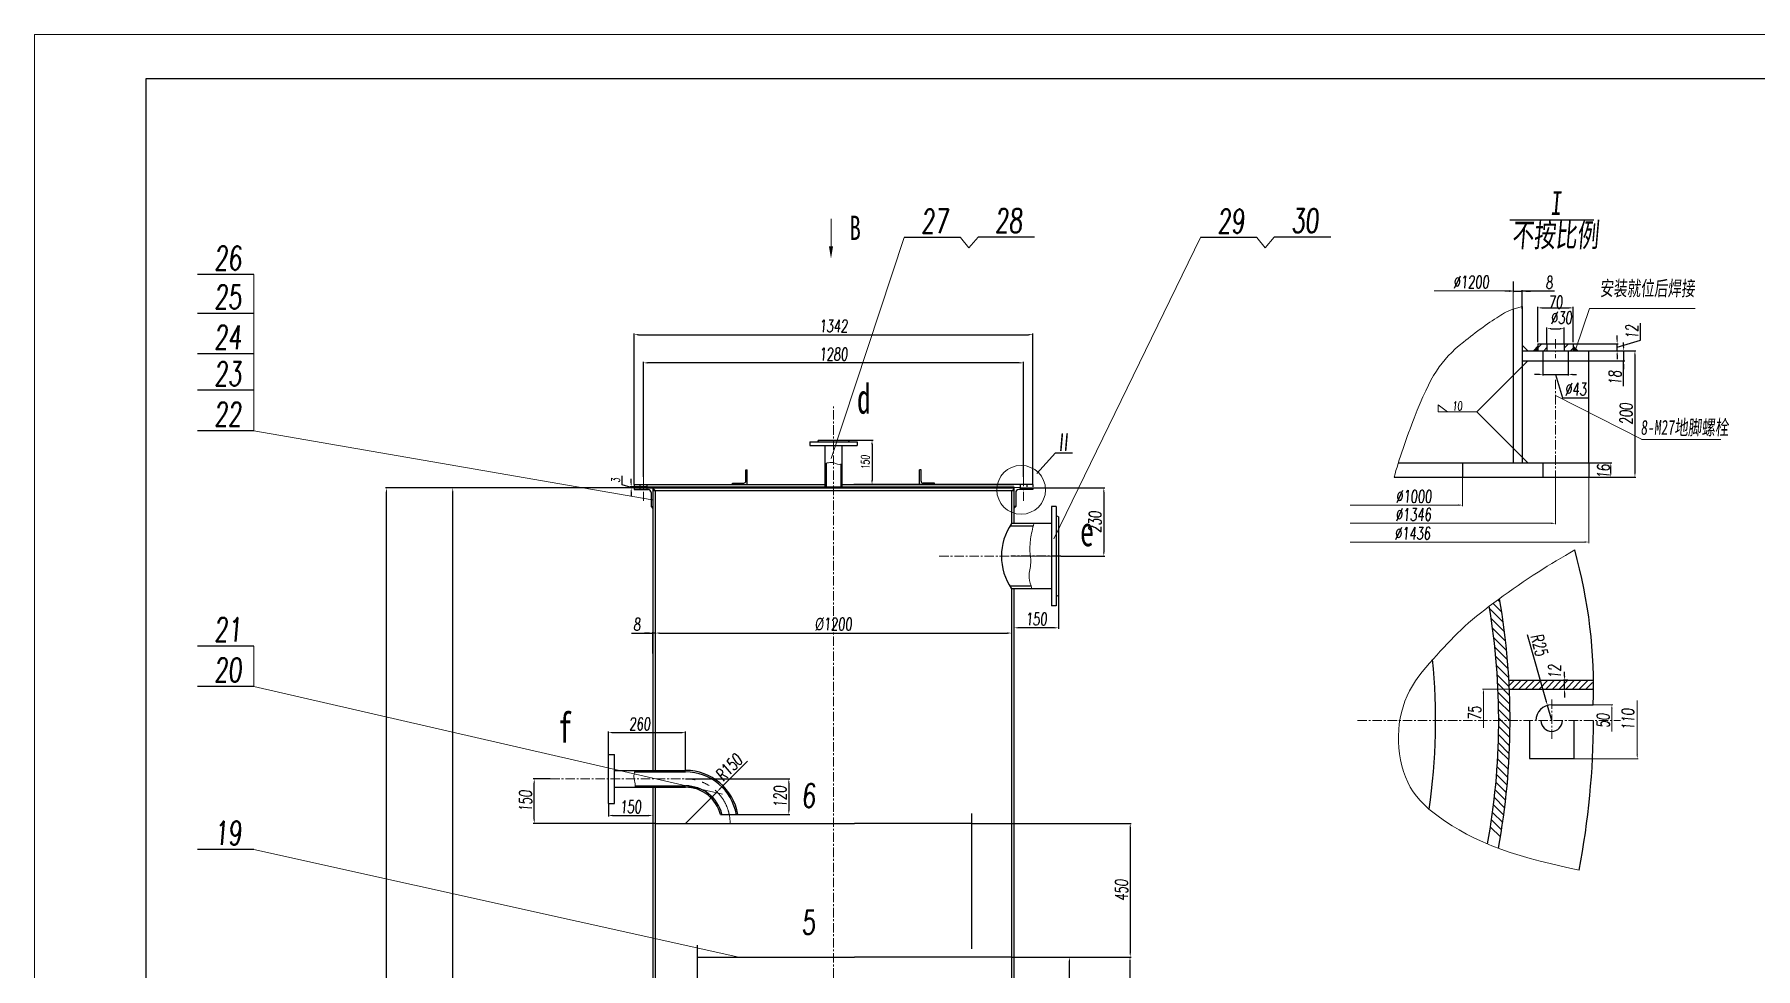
# Model space of a CAD drawing. Header units: millimetres. Extents: x 21194 to 30104, y -10888 to 2261.
# Drawn here: x 21194 to 26990, y -885 to 2261 of the extents above; entities that cross this region are included whole.
import ezdxf

# ---------------------------------------------------------------- set-up
doc = ezdxf.new("R2010")
doc.units = ezdxf.units.MM
doc.linetypes.add('CENTER', pattern=[50.8, 31.75, -6.35, 6.35, -6.35])
doc.layers.get('0').update_dxf_attribs({"lineweight": 30})
doc.layers.add('01', color=7, linetype='Continuous')
doc.layers.add('05', color=4, linetype='CENTER')
for name, color, linetype, lineweight in [('1', 7, 'Continuous', 30), ('2', 1, 'CENTER', 9), ('中心线', 1, 'CENTER', 9), ('填充线', 2, 'Continuous', 9), ('标注线', 3, 'Continuous', 15), ('细实线', 4, 'Continuous', 9)]:
    doc.layers.add(name, color=color, linetype=linetype, lineweight=lineweight)
doc.styles.get("Standard").update_dxf_attribs({"font": 'SIMFANG.TTF', "width": 0.67, "oblique": 5, "height": 7})
doc.styles.add('细斜', font='romans.shx', dxfattribs={"width": 0.67, "oblique": 5})
doc.dimstyles.new('ISO-25', dxfattribs={"dimscale": 2.8, "dimtxt": 10, "dimasz": 5, "dimexe": 1.25, "dimexo": 0, "dimgap": 3, "dimtad": 1, "dimdec": 1, "dimdsep": 46, "dimtxsty": '细斜', "dimcen": 2.5, "dimadec": 0, "dimazin": 0, "dimtfac": 1, "dimtdec": 1, "dimtmove": 1, "dimatfit": 1, "dimfxl": 0, "dimarcsym": 0})
pattern_1 = [(45, (51870.8057, 434.5214), (-1.06079275, 1.06079275), []), (135, (51870.8057, 434.5214), (-1.06079275, -1.06079275), [])]

# ---------------------------------------------------------------- blocks, each defined once
blk = doc.blocks.new('*D64')
at = {"layer": 'Defpoints', "color": 0}
for p in [(22877.1, -246.3), (22931.3, -246.3), (23284.8, -396.3)]:
    blk.add_point(p, dxfattribs=at)
at = {"layer": '标注线', "color": 0, "lineweight": -2}
for p, q in [((22931.3, -246.3), (22873.6, -246.3)), ((22877.1, -382.3), (22877.1, -260.3)), ((23284.8, -396.3), (22873.6, -396.3))]:
    blk.add_line(p, q, dxfattribs=at)
at = {"layer": '标注线', "color": 0}
for points in [[(22874.8, -260.3), (22879.5, -260.3), (22877.1, -246.3)], [(22874.8, -382.3), (22879.5, -382.3), (22877.1, -396.3)]]:
    blk.add_solid(points, dxfattribs=at)
at = {"layer": '标注线', "color": 0, "insert": (22847.7, -321.3), "char_height": 42, "attachment_point": 5, "rotation": 90, "style": '细斜'}
blk.add_mtext('150', dxfattribs=at)
blk = doc.blocks.new('*D71')
at = {"layer": 'Defpoints', "color": 0}
for p in [(22602.7, 733.7), (23276.8, 733.7), (23284.8, -7476.3)]:
    blk.add_point(p, dxfattribs=at)
at = {"layer": '标注线', "color": 0, "lineweight": -2}
for p, q in [((23276.8, 733.7), (22599.2, 733.7)), ((22602.7, -7462.3), (22602.7, 719.7)), ((23284.8, -7476.3), (22599.2, -7476.3))]:
    blk.add_line(p, q, dxfattribs=at)
at = {"layer": '标注线', "color": 0}
for points in [[(22600.3, 719.7), (22605, 719.7), (22602.7, 733.7)], [(22600.3, -7462.3), (22605, -7462.3), (22602.7, -7476.3)]]:
    blk.add_solid(points, dxfattribs=at)
at = {"layer": '标注线', "color": 0, "insert": (22573.3, -3371.3), "char_height": 42, "attachment_point": 5, "rotation": 90, "style": '细斜'}
blk.add_mtext('8210', dxfattribs=at)
blk = doc.blocks.new('*D17')
at = {"layer": 'Defpoints', "color": 0}
for p in [(22379.5, 733.7), (23213.8, 733.7), (23166.8, -7876.3)]:
    blk.add_point(p, dxfattribs=at)
at = {"layer": '标注线', "color": 0, "lineweight": -2}
for p, q in [((23213.8, 733.7), (22376, 733.7)), ((22379.5, -7862.3), (22379.5, 719.7)), ((23166.8, -7876.3), (22376, -7876.3))]:
    blk.add_line(p, q, dxfattribs=at)
at = {"layer": '标注线', "color": 0}
for points in [[(22377.2, 719.7), (22381.8, 719.7), (22379.5, 733.7)], [(22377.2, -7862.3), (22381.8, -7862.3), (22379.5, -7876.3)]]:
    blk.add_solid(points, dxfattribs=at)
at = {"layer": '标注线', "color": 0, "insert": (22350.1, -3571.3), "char_height": 42, "attachment_point": 5, "rotation": 90, "style": '细斜'}
blk.add_mtext('8610', dxfattribs=at)
blk = doc.blocks.new('*D85')
at = {"layer": 'Defpoints', "color": 0}
for p in [(24484.8, -846.3), (24883.6, -846.3), (24484.8, -3246.3)]:
    blk.add_point(p, dxfattribs=at)
at = {"layer": '标注线', "color": 0, "lineweight": -2}
for p, q in [((24484.8, -846.3), (24887.1, -846.3)), ((24883.6, -3232.3), (24883.6, -860.3)), ((24484.8, -3246.3), (24887.1, -3246.3))]:
    blk.add_line(p, q, dxfattribs=at)
at = {"layer": '标注线', "color": 0}
for points in [[(24881.3, -860.3), (24885.9, -860.3), (24883.6, -846.3)], [(24881.3, -3232.3), (24885.9, -3232.3), (24883.6, -3246.3)]]:
    blk.add_solid(points, dxfattribs=at)
at = {"layer": '标注线', "color": 0, "insert": (24854.2, -2046.3), "char_height": 42, "attachment_point": 5, "rotation": 90, "style": '细斜'}
blk.add_mtext('4X600=2400', dxfattribs=at)
blk = doc.blocks.new('*D86')
at = {"layer": 'Defpoints', "color": 0}
for p in [(24349.7, -396.3), (24484.8, -846.3), (24884.4, -846.3)]:
    blk.add_point(p, dxfattribs=at)
at = {"layer": '标注线', "color": 0, "lineweight": -2}
for p, q in [((24349.7, -396.3), (24887.9, -396.3)), ((24884.4, -410.3), (24884.4, -832.3)), ((24484.8, -846.3), (24887.9, -846.3))]:
    blk.add_line(p, q, dxfattribs=at)
at = {"layer": '标注线', "color": 0}
for points in [[(24882, -410.3), (24886.7, -410.3), (24884.4, -396.3)], [(24882, -832.3), (24886.7, -832.3), (24884.4, -846.3)]]:
    blk.add_solid(points, dxfattribs=at)
at = {"layer": '标注线', "color": 0, "insert": (24855, -621.3), "char_height": 42, "attachment_point": 5, "rotation": 90, "style": '细斜'}
blk.add_mtext('450', dxfattribs=at)
blk = doc.blocks.new('*D38')
at = {"layer": 'Defpoints', "color": 0}
for p in [(24484.8, -846.3), (24679.6, -846.3), (24209.9, -1446.3)]:
    blk.add_point(p, dxfattribs=at)
at = {"layer": '标注线', "color": 0, "lineweight": -2}
for p, q in [((24484.8, -846.3), (24683.1, -846.3)), ((24679.6, -1432.3), (24679.6, -860.3)), ((24209.9, -1446.3), (24683.1, -1446.3))]:
    blk.add_line(p, q, dxfattribs=at)
at = {"layer": '标注线', "color": 0}
for points in [[(24677.2, -860.3), (24681.9, -860.3), (24679.6, -846.3)], [(24677.2, -1432.3), (24681.9, -1432.3), (24679.6, -1446.3)]]:
    blk.add_solid(points, dxfattribs=at)
at = {"layer": '标注线', "color": 0, "insert": (24650.2, -1146.3), "char_height": 42, "attachment_point": 5, "rotation": 90, "style": '细斜'}
blk.add_mtext('600', dxfattribs=at)
blk = doc.blocks.new('*D40')
at = {"layer": 'Defpoints', "color": 0}
for p in [(23492.7, -290), (23386.8, -396.3)]:
    blk.add_point(p, dxfattribs=at)
at = {"layer": '标注线', "color": 0, "lineweight": -2}
for p, q in [((23595.8, -186.6), (23502.6, -280.1)), ((23386.8, -396.3), (23492.7, -290))]:
    blk.add_line(p, q, dxfattribs=at)
at = {"layer": '标注线', "color": 0}
blk.add_solid([(23500.9, -278.5), (23504.2, -281.7), (23492.7, -290)], dxfattribs=at)
at = {"layer": '标注线', "color": 0, "insert": (23533.3, -207.6), "char_height": 42, "attachment_point": 5, "rotation": 45.09216, "style": '细斜'}
blk.add_mtext('R150', dxfattribs=at)
blk = doc.blocks.new('*D41')
at = {"layer": 'Defpoints', "color": 0}
for p in [(23386.8, -246.3), (23562.8, -366.3), (23734.6, -366.3)]:
    blk.add_point(p, dxfattribs=at)
at = {"layer": '标注线', "color": 0, "lineweight": -2}
for p, q in [((23386.8, -246.3), (23738.1, -246.3)), ((23734.6, -260.3), (23734.6, -352.3)), ((23562.8, -366.3), (23738.1, -366.3))]:
    blk.add_line(p, q, dxfattribs=at)
at = {"layer": '标注线', "color": 0}
for points in [[(23732.2, -260.3), (23736.9, -260.3), (23734.6, -246.3)], [(23732.2, -352.3), (23736.9, -352.3), (23734.6, -366.3)]]:
    blk.add_solid(points, dxfattribs=at)
at = {"layer": '标注线', "color": 0, "insert": (23705.2, -306.3), "char_height": 42, "attachment_point": 5, "rotation": 90, "style": '细斜'}
blk.add_mtext('120', dxfattribs=at)
blk = doc.blocks.new('*D23')
at = {"layer": 'Defpoints', "color": 0}
for p in [(23276.8, -274.8), (23126.8, -328.8), (23276.8, -369.7)]:
    blk.add_point(p, dxfattribs=at)
at = {"layer": '标注线', "color": 0, "lineweight": -2}
for p, q in [((23276.8, -274.8), (23276.8, -373.2)), ((23126.8, -328.8), (23126.8, -373.2)), ((23140.8, -369.7), (23262.8, -369.7))]:
    blk.add_line(p, q, dxfattribs=at)
at = {"layer": '标注线', "color": 0}
for points in [[(23140.8, -367.3), (23140.8, -372), (23126.8, -369.7)], [(23262.8, -367.3), (23262.8, -372), (23276.8, -369.7)]]:
    blk.add_solid(points, dxfattribs=at)
at = {"layer": '标注线', "color": 0, "insert": (23201.8, -340.3), "char_height": 42, "attachment_point": 5, "style": '细斜'}
blk.add_mtext('150', dxfattribs=at)
blk = doc.blocks.new('*D22')
at = {"layer": 'Defpoints', "color": 0}
for p in [(23386.8, -90.6), (23126.8, -163.8), (23386.8, -217.8)]:
    blk.add_point(p, dxfattribs=at)
at = {"layer": '标注线', "color": 0, "lineweight": -2}
for p, q in [((23126.8, -163.8), (23126.8, -87.1)), ((23140.8, -90.6), (23372.8, -90.6)), ((23386.8, -217.8), (23386.8, -87.1))]:
    blk.add_line(p, q, dxfattribs=at)
at = {"layer": '标注线', "color": 0}
for points in [[(23140.8, -88.2), (23140.8, -92.9), (23126.8, -90.6)], [(23372.8, -88.2), (23372.8, -92.9), (23386.8, -90.6)]]:
    blk.add_solid(points, dxfattribs=at)
at = {"layer": '标注线', "color": 0, "insert": (23232.5, -61.2), "char_height": 42, "attachment_point": 5, "style": '细斜'}
blk.add_mtext('260', dxfattribs=at)
blk = doc.blocks.new('*D63')
at = {"layer": 'Defpoints', "color": 0}
for p in [(24555.8, 1249.6), (23213.8, 744.7), (24555.8, 744.7)]:
    blk.add_point(p, dxfattribs=at)
at = {"layer": '标注线', "color": 0, "lineweight": -2}
for p, q in [((23213.8, 744.7), (23213.8, 1253.1)), ((23227.8, 1249.6), (24541.8, 1249.6)), ((24555.8, 744.7), (24555.8, 1253.1))]:
    blk.add_line(p, q, dxfattribs=at)
at = {"layer": '标注线', "color": 0}
for points in [[(23227.8, 1252), (23227.8, 1247.3), (23213.8, 1249.6)], [(24541.8, 1252), (24541.8, 1247.3), (24555.8, 1249.6)]]:
    blk.add_solid(points, dxfattribs=at)
at = {"layer": '标注线', "color": 0, "insert": (23884.8, 1279), "char_height": 42, "attachment_point": 5, "style": '细斜'}
blk.add_mtext('1342', dxfattribs=at)
blk = doc.blocks.new('*D60')
at = {"layer": 'Defpoints', "color": 0}
for p in [(24513.3, 733.7), (24650.8, 503.7), (24795.4, 503.7)]:
    blk.add_point(p, dxfattribs=at)
at = {"layer": '标注线', "color": 0, "lineweight": -2}
for p, q in [((24513.3, 733.7), (24798.9, 733.7)), ((24795.4, 719.7), (24795.4, 517.7)), ((24650.8, 503.7), (24798.9, 503.7))]:
    blk.add_line(p, q, dxfattribs=at)
at = {"layer": '标注线', "color": 0}
for points in [[(24793.1, 719.7), (24797.8, 719.7), (24795.4, 733.7)], [(24793.1, 517.7), (24797.8, 517.7), (24795.4, 503.7)]]:
    blk.add_solid(points, dxfattribs=at)
at = {"layer": '标注线', "color": 0, "insert": (24766, 618.7), "char_height": 42, "attachment_point": 5, "rotation": 90, "style": '细斜'}
blk.add_mtext('230', dxfattribs=at)
blk = doc.blocks.new('*D36')
at = {"layer": 'Defpoints', "color": 0}
for p in [(24492.8, 371.2), (24642.8, 371.2), (24492.8, 262.5)]:
    blk.add_point(p, dxfattribs=at)
at = {"layer": '标注线', "color": 0, "lineweight": -2}
for p, q in [((24492.8, 371.2), (24492.8, 259)), ((24642.8, 371.2), (24642.8, 259)), ((24628.8, 262.5), (24506.8, 262.5))]:
    blk.add_line(p, q, dxfattribs=at)
at = {"layer": '标注线', "color": 0}
for points in [[(24506.8, 264.9), (24506.8, 260.2), (24492.8, 262.5)], [(24628.8, 264.9), (24628.8, 260.2), (24642.8, 262.5)]]:
    blk.add_solid(points, dxfattribs=at)
at = {"layer": '标注线', "color": 0, "insert": (24567.8, 291.9), "char_height": 42, "attachment_point": 5, "style": '细斜'}
blk.add_mtext('150', dxfattribs=at)
blk = doc.blocks.new('*D62')
at = {"layer": 'Defpoints', "color": 0}
for p in [(23244.8, 1154.8), (23244.8, 770.7), (24524.8, 770.7)]:
    blk.add_point(p, dxfattribs=at)
at = {"layer": '标注线', "color": 0, "lineweight": -2}
for p, q in [((23244.8, 770.7), (23244.8, 1158.3)), ((24510.8, 1154.8), (23258.8, 1154.8)), ((24524.8, 770.7), (24524.8, 1158.3))]:
    blk.add_line(p, q, dxfattribs=at)
at = {"layer": '标注线', "color": 0}
for points in [[(23258.8, 1157.1), (23258.8, 1152.5), (23244.8, 1154.8)], [(24510.8, 1157.1), (24510.8, 1152.5), (24524.8, 1154.8)]]:
    blk.add_solid(points, dxfattribs=at)
at = {"layer": '标注线', "color": 0, "insert": (23884.8, 1184.2), "char_height": 42, "attachment_point": 5, "style": '细斜'}
blk.add_mtext('1280', dxfattribs=at)
blk = doc.blocks.new('*D35')
at = {"layer": 'Defpoints', "color": 0}
for p in [(23934.8, 894.7), (23934.8, 744.7), (24014.8, 744.7)]:
    blk.add_point(p, dxfattribs=at)
at = {"layer": '标注线', "color": 0, "lineweight": -2}
for p, q in [((23934.8, 894.7), (24018.3, 894.7)), ((24014.8, 880.7), (24014.8, 758.7)), ((23934.8, 744.7), (24018.3, 744.7))]:
    blk.add_line(p, q, dxfattribs=at)
at = {"layer": '标注线', "color": 0}
for points in [[(24012.4, 880.7), (24017.1, 880.7), (24014.8, 894.7)], [(24012.4, 758.7), (24017.1, 758.7), (24014.8, 744.7)]]:
    blk.add_solid(points, dxfattribs=at)
at = {"layer": '标注线', "color": 0, "insert": (23992.4, 819.7), "char_height": 28, "attachment_point": 5, "rotation": 90, "style": '细斜'}
blk.add_mtext('150', dxfattribs=at)
blk = doc.blocks.new('*D67')
at = {"layer": 'Defpoints', "color": 0}
for p in [(23284.8, 253.5), (24484.8, 253.5), (24484.8, 244.8)]:
    blk.add_point(p, dxfattribs=at)
at = {"layer": '标注线', "color": 0, "lineweight": -2}
for p, q in [((23284.8, 253.5), (23284.8, 241.3)), ((23298.8, 244.8), (24470.8, 244.8)), ((24484.8, 253.5), (24484.8, 241.3))]:
    blk.add_line(p, q, dxfattribs=at)
at = {"layer": '标注线', "color": 0}
for points in [[(23298.8, 247.2), (23298.8, 242.5), (23284.8, 244.8)], [(24470.8, 247.2), (24470.8, 242.5), (24484.8, 244.8)]]:
    blk.add_solid(points, dxfattribs=at)
at = {"layer": '标注线', "color": 0, "insert": (23884.8, 274.2), "char_height": 42, "attachment_point": 5, "style": '细斜'}
blk.add_mtext('{\\f??|b0|i0|c0|p54;%%c}1200', dxfattribs=at)
blk = doc.blocks.new('*D68')
at = {"layer": 'Defpoints', "color": 0}
for p in [(23276.8, 244.8), (23284.8, 244.8), (23276.8, 176.5)]:
    blk.add_point(p, dxfattribs=at)
at = {"layer": '标注线', "color": 0, "lineweight": -2}
for p, q in [((23204.8, 244.8), (23276.8, 244.8)), ((23262.8, 244.8), (23248.8, 244.8)), ((23276.8, 176.5), (23276.8, 248.3)), ((23284.8, 244.8), (23276.8, 244.8)), ((23284.8, 244.8), (23276.8, 244.8)), ((23284.8, 244.8), (23284.8, 241.3)), ((23298.8, 244.8), (23312.8, 244.8))]:
    blk.add_line(p, q, dxfattribs=at)
at = {"layer": '标注线', "color": 0}
for points in [[(23262.8, 247.1), (23262.8, 242.4), (23276.8, 244.8)], [(23298.8, 247.1), (23298.8, 242.4), (23284.8, 244.8)]]:
    blk.add_solid(points, dxfattribs=at)
at = {"layer": '标注线', "color": 0, "insert": (23223.1, 274.2), "char_height": 42, "attachment_point": 5, "style": '细斜'}
blk.add_mtext('8', dxfattribs=at)
blk = doc.blocks.new('*D66')
at = {"layer": 'Defpoints', "color": 0}
for p in [(23203.7, 733.7), (23256.3, 736.7), (23256.3, 733.7)]:
    blk.add_point(p, dxfattribs=at)
at = {"layer": '标注线', "color": 0, "lineweight": -2}
for p, q in [((23173.6, 744.3), (23173.6, 774.7)), ((23203.7, 750.7), (23203.7, 764.7)), ((23203.7, 735.2), (23173.6, 744.3)), ((23256.3, 736.7), (23200.2, 736.7)), ((23256.3, 733.7), (23200.2, 733.7)), ((23203.7, 736.7), (23203.7, 733.7)), ((23203.7, 736.7), (23203.7, 733.7)), ((23203.7, 719.7), (23203.7, 705.7))]:
    blk.add_line(p, q, dxfattribs=at)
at = {"layer": '标注线', "color": 0}
for points in [[(23201.3, 750.7), (23206, 750.7), (23203.7, 736.7)], [(23201.3, 719.7), (23206, 719.7), (23203.7, 733.7)]]:
    blk.add_solid(points, dxfattribs=at)
at = {"layer": '标注线', "color": 0, "insert": (23151.2, 759.5), "char_height": 28, "attachment_point": 5, "rotation": 90, "style": '细斜'}
blk.add_mtext('3', dxfattribs=at)
blk = doc.blocks.new('*D12')
at = {"layer": 'Defpoints', "color": 0}
for p in [(26289.4, 1.1), (26303.9, -50.1)]:
    blk.add_point(p, dxfattribs=at)
at = {"layer": '标注线', "color": 0, "lineweight": -2}
for p, q in [((26221.5, 240.2), (26285.6, 14.5)), ((26303.9, -50.1), (26289.4, 1.1))]:
    blk.add_line(p, q, dxfattribs=at)
at = {"layer": '标注线', "color": 0}
blk.add_solid([(26287.8, 15.2), (26283.3, 13.9), (26289.4, 1.1)], dxfattribs=at)
at = {"layer": '标注线', "color": 0, "insert": (26262.2, 204.6), "char_height": 42, "attachment_point": 5, "rotation": 285.84484, "style": '细斜'}
blk.add_mtext('R25', dxfattribs=at)
blk = doc.blocks.new('*D47')
at = {"layer": 'Defpoints', "color": 0}
for p in [(26429, 817.7), (26502.7, 817.7), (26429, 770)]:
    blk.add_point(p, dxfattribs=at)
at = {"layer": '标注线', "color": 0, "lineweight": -2}
for p, q in [((26429, 817.7), (26506.2, 817.7)), ((26429, 770), (26506.2, 770)), ((26502.7, 784), (26502.7, 803.7))]:
    blk.add_line(p, q, dxfattribs=at)
at = {"layer": '标注线', "color": 0}
for points in [[(26500.4, 803.7), (26505, 803.7), (26502.7, 817.7)], [(26500.4, 784), (26505, 784), (26502.7, 770)]]:
    blk.add_solid(points, dxfattribs=at)
at = {"layer": '标注线', "color": 0, "insert": (26478, 788.8), "char_height": 42, "attachment_point": 5, "rotation": 90, "style": '细斜'}
blk.add_mtext('16', dxfattribs=at)
blk = doc.blocks.new('*D48')
at = {"layer": 'Defpoints', "color": 0}
for p in [(26429.6, 1195.3), (26429.6, 770), (26584.1, 770)]:
    blk.add_point(p, dxfattribs=at)
at = {"layer": '标注线', "color": 0, "lineweight": -2}
for p, q in [((26429.6, 1195.3), (26587.6, 1195.3)), ((26584.1, 1181.3), (26584.1, 784)), ((26429.6, 770), (26587.6, 770))]:
    blk.add_line(p, q, dxfattribs=at)
at = {"layer": '标注线', "color": 0}
for points in [[(26581.8, 1181.3), (26586.4, 1181.3), (26584.1, 1195.3)], [(26581.8, 784), (26586.4, 784), (26584.1, 770)]]:
    blk.add_solid(points, dxfattribs=at)
at = {"layer": '标注线', "color": 0, "insert": (26554.7, 982.7), "char_height": 42, "attachment_point": 5, "rotation": 90, "style": '细斜'}
blk.add_mtext('200', dxfattribs=at)
blk = doc.blocks.new('*D13')
at = {"layer": 'Defpoints', "color": 0}
for p in [(26347.1, 86), (26358.5, 86), (26306.2, 56.2)]:
    blk.add_point(p, dxfattribs=at)
at = {"layer": '标注线', "color": 0, "lineweight": -2}
for p, q in [((26358.5, 86), (26343.6, 86)), ((26347.1, 100), (26347.1, 114)), ((26347.1, 56.2), (26347.1, 86)), ((26306.2, 56.2), (26350.6, 56.2)), ((26347.1, 42.2), (26347.1, 28.2))]:
    blk.add_line(p, q, dxfattribs=at)
at = {"layer": '标注线', "color": 0}
for points in [[(26344.8, 100), (26349.4, 100), (26347.1, 86)], [(26344.8, 42.2), (26349.4, 42.2), (26347.1, 56.2)]]:
    blk.add_solid(points, dxfattribs=at)
at = {"layer": '标注线', "color": 0, "insert": (26313.6, 115.3), "char_height": 42, "attachment_point": 5, "rotation": 90, "style": '细斜'}
blk.add_mtext('12', dxfattribs=at)
blk = doc.blocks.new('*D44')
at = {"layer": 'Defpoints', "color": 0}
for p in [(26376.3, 1219.1), (26524.2, 1219.1), (26429, 1195.3)]:
    blk.add_point(p, dxfattribs=at)
at = {"layer": '标注线', "color": 0, "lineweight": -2}
for p, q in [((26603.3, 1230.9), (26603.3, 1287.9)), ((26376.3, 1219.1), (26527.7, 1219.1)), ((26524.2, 1233.1), (26524.2, 1247.1)), ((26524.2, 1207.2), (26603.3, 1230.9)), ((26524.2, 1195.3), (26524.2, 1219.1)), ((26524.2, 1195.3), (26524.2, 1219.1)), ((26429, 1195.3), (26527.7, 1195.3)), ((26524.2, 1181.3), (26524.2, 1167.3))]:
    blk.add_line(p, q, dxfattribs=at)
at = {"layer": '标注线', "color": 0}
for points in [[(26521.9, 1233.1), (26526.6, 1233.1), (26524.2, 1219.1)], [(26521.9, 1181.3), (26526.6, 1181.3), (26524.2, 1195.3)]]:
    blk.add_solid(points, dxfattribs=at)
at = {"layer": '标注线', "color": 0, "insert": (26573.9, 1259.4), "char_height": 42, "attachment_point": 5, "rotation": 90, "style": '细斜'}
blk.add_mtext('12', dxfattribs=at)
blk = doc.blocks.new('*D43')
at = {"layer": 'Defpoints', "color": 0}
for p in [(26429.6, 1195.3), (26429.6, 1161.3), (26546.1, 1161.3)]:
    blk.add_point(p, dxfattribs=at)
at = {"layer": '标注线', "color": 0, "lineweight": -2}
for p, q in [((26546.1, 1209.3), (26546.1, 1223.3)), ((26429.6, 1195.3), (26549.6, 1195.3)), ((26429.6, 1161.3), (26549.6, 1161.3)), ((26546.1, 1195.3), (26546.1, 1161.3)), ((26546.1, 1195.3), (26546.1, 1161.3)), ((26546.1, 1075.9), (26546.1, 1161.3)), ((26546.1, 1147.3), (26546.1, 1133.3))]:
    blk.add_line(p, q, dxfattribs=at)
at = {"layer": '标注线', "color": 0}
for points in [[(26543.8, 1209.3), (26548.4, 1209.3), (26546.1, 1195.3)], [(26543.8, 1147.3), (26548.4, 1147.3), (26546.1, 1161.3)]]:
    blk.add_solid(points, dxfattribs=at)
at = {"layer": '标注线', "color": 0, "insert": (26516.7, 1104.5), "char_height": 42, "attachment_point": 5, "rotation": 90, "style": '细斜'}
blk.add_mtext('18', dxfattribs=at)
blk = doc.blocks.new('*D46')
at = {"layer": 'Defpoints', "color": 0}
for p in [(26274.3, 1161.3), (26359.3, 1161.3), (26359.3, 1115.9)]:
    blk.add_point(p, dxfattribs=at)
at = {"layer": '标注线', "color": 0, "lineweight": -2}
for p, q in [((26274.3, 1161.3), (26274.3, 1112.4)), ((26359.3, 1161.3), (26359.3, 1112.4)), ((26260.3, 1115.9), (26246.3, 1115.9)), ((26274.3, 1115.9), (26359.3, 1115.9)), ((26274.3, 1115.9), (26359.3, 1115.9)), ((26316.8, 1115.9), (26340.5, 1036.8)), ((26373.3, 1115.9), (26387.3, 1115.9)), ((26340.5, 1036.8), (26429.1, 1036.8))]:
    blk.add_line(p, q, dxfattribs=at)
at = {"layer": '标注线', "color": 0}
for points in [[(26260.3, 1118.2), (26260.3, 1113.6), (26274.3, 1115.9)], [(26373.3, 1118.2), (26373.3, 1113.6), (26359.3, 1115.9)]]:
    blk.add_solid(points, dxfattribs=at)
at = {"layer": '标注线', "color": 0, "insert": (26384.8, 1066.2), "char_height": 42, "attachment_point": 5, "style": '细斜'}
blk.add_mtext('%%c43', dxfattribs=at)
blk = doc.blocks.new('*D10')
at = {"layer": 'Defpoints', "color": 0}
for p in [(26376.3, 1339.9), (26257.2, 1223.9), (26376.3, 1223.9)]:
    blk.add_point(p, dxfattribs=at)
at = {"layer": '标注线', "color": 0, "lineweight": -2}
for p, q in [((26257.2, 1223.9), (26257.2, 1343.4)), ((26271.2, 1339.9), (26362.3, 1339.9)), ((26376.3, 1223.9), (26376.3, 1343.4))]:
    blk.add_line(p, q, dxfattribs=at)
at = {"layer": '标注线', "color": 0}
for points in [[(26271.2, 1342.3), (26271.2, 1337.6), (26257.2, 1339.9)], [(26362.3, 1342.3), (26362.3, 1337.6), (26376.3, 1339.9)]]:
    blk.add_solid(points, dxfattribs=at)
at = {"layer": '标注线', "color": 0, "insert": (26316.8, 1359.3), "char_height": 42, "attachment_point": 5, "style": '细斜'}
blk.add_mtext('70', dxfattribs=at)
blk = doc.blocks.new('*D45')
at = {"layer": 'Defpoints', "color": 0}
for p in [(26287.9, 1219.1), (26345.7, 1269.9), (26345.7, 1219.1)]:
    blk.add_point(p, dxfattribs=at)
at = {"layer": '标注线', "color": 0, "lineweight": -2}
for p, q in [((26287.9, 1219.1), (26287.9, 1273.4)), ((26301.9, 1269.9), (26331.7, 1269.9)), ((26345.7, 1219.1), (26345.7, 1273.4))]:
    blk.add_line(p, q, dxfattribs=at)
at = {"layer": '标注线', "color": 0}
for points in [[(26301.9, 1272.2), (26301.9, 1267.5), (26287.9, 1269.9)], [(26331.7, 1272.2), (26331.7, 1267.5), (26345.7, 1269.9)]]:
    blk.add_solid(points, dxfattribs=at)
at = {"layer": '标注线', "color": 0, "insert": (26336.6, 1307), "char_height": 42, "attachment_point": 5, "style": '细斜'}
blk.add_mtext('%%C30', dxfattribs=at)
blk = doc.blocks.new('*D11')
at = {"layer": 'Defpoints', "color": 0}
for p in [(26173.9, 1429.2), (26204.5, 1395.9), (26204.5, 1336.3)]:
    blk.add_point(p, dxfattribs=at)
at = {"layer": '标注线', "color": 0, "lineweight": -2}
for p, q in [((26159.9, 1395.9), (26145.9, 1395.9)), ((26173.9, 1429.2), (26173.9, 1392.4)), ((26173.9, 1395.9), (26204.5, 1395.9)), ((26173.9, 1395.9), (26204.5, 1395.9)), ((26204.5, 1336.3), (26204.5, 1399.4)), ((26313.6, 1395.9), (26204.5, 1395.9)), ((26218.5, 1395.9), (26232.5, 1395.9))]:
    blk.add_line(p, q, dxfattribs=at)
at = {"layer": '标注线', "color": 0}
for points in [[(26159.9, 1398.2), (26159.9, 1393.6), (26173.9, 1395.9)], [(26218.5, 1398.2), (26218.5, 1393.6), (26204.5, 1395.9)]]:
    blk.add_solid(points, dxfattribs=at)
at = {"layer": '标注线', "color": 0, "insert": (26295.2, 1425.3), "char_height": 42, "attachment_point": 5, "style": '细斜'}
blk.add_mtext('8', dxfattribs=at)

msp = doc.modelspace()

# ---------------------------------------------------------------- hatches: boundary and pattern name
at = {"layer": '2'}
for points in [[(23256.31, 736.75), (23256.31, 733.75), (23276.81, 733.75), (23276.81, 736.75)], [(24513.31, 736.75), (24513.31, 733.75), (24492.81, 733.75), (24492.81, 736.75)]]:
    msp.add_hatch(color=256, dxfattribs=at).paths.add_polyline_path(points)
h = msp.add_hatch(color=256, dxfattribs=at)
h.paths.add_polyline_path([(23276.81, 664.75), (23276.81, 670.75), (23270.81, 670.75)])
h.paths.add_polyline_path([(23276.81, 733.75), (23276.81, 724.75), (23284.81, 724.75)])
h = msp.add_hatch(color=256, dxfattribs=at)
h.paths.add_polyline_path([(24492.81, 664.75), (24492.81, 670.75), (24498.81, 670.75)])
h.paths.add_polyline_path([(24492.81, 733.75), (24492.81, 724.75), (24484.81, 724.75)])
at = {"layer": '填充线', "lineweight": 5}
h = msp.add_hatch(dxfattribs=at)
h.set_pattern_fill('ANSI31', color=256, scale=170.1, style=0)
h.set_pattern_definition([(45, (-168084.675, 49195.646), (-15.034858, 15.034858), [])])
h.paths.add_polyline_path([(26345.7, 1195.3), (26376.31, 1195.3), (26376.31, 1219.11), (26345.7, 1219.11)])
h.paths.add_polyline_path([(26287.86, 1195.3), (26287.86, 1219.11), (26257.24, 1219.11), (26257.24, 1195.3)])
at = {"layer": '填充线'}
h = msp.add_hatch(dxfattribs=at)
h.set_pattern_fill('ANSI37', color=256, scale=0.4725, style=0)
h.set_pattern_definition(pattern_1)
h.paths.add_polyline_path([(26257.24, 1210.54), (26242, 1195.3), (26257.24, 1195.3)])
h = msp.add_hatch(dxfattribs=at)
h.set_pattern_fill('ANSI37', color=256, scale=0.4725, style=0)
h.set_pattern_definition(pattern_1)
h.paths.add_polyline_path([(26376.31, 1210.54), (26376.31, 1195.3), (26391.55, 1195.3)])
h = msp.add_hatch(dxfattribs=at)
h.set_pattern_fill('ANSI31', color=256, scale=127.575, style=0)
h.set_pattern_definition([(45, (-37190.941, 11319.965), (-11.2761435, 11.2761435), [])])
h.paths.add_polyline_path([(26440.73, 86), (26159.66, 86, -0.0031347), (26161.18, 56.23), (26442.09, 56.23, 0.0028029)])

# ---------------------------------------------------------------- linework, layer by layer
for p, q in [((26163.16, 1636.74), (26445.88, 1636.74)), ((26173.89, 1335.46), (26173.89, 817.68)), ((26204.51, 1344.57), (26204.51, 817.68)), ((26257.24, 1219.11), (26257.24, 1195.3)), ((26257.24, 1219.11), (26376.31, 1219.11)), ((26287.86, 1219.11), (26287.86, 1195.3)), ((26345.7, 1219.11), (26345.7, 1195.3)), ((26376.31, 1219.11), (26376.31, 1195.3)), ((26376.31, 1219.11), (26376.31, 1195.3)), ((26204.51, 1214.35), (26223.56, 1195.3)), ((26204.51, 1195.3), (26429.04, 1195.3)), ((26204.51, 1161.28), (26429.04, 1161.28)), ((26204.51, 1142.23), (26223.56, 1161.28)), ((26257.24, 1210.54), (26242, 1195.3)), ((26274.25, 1195.3), (26274.25, 1161.28)), ((26359.3, 1195.3), (26359.3, 1161.28)), ((26376.31, 1210.54), (26391.55, 1195.3)), ((26429.04, 817.68), (26429.04, 1195.3)), ((25787.1, 817.68), (26429.04, 817.68)), ((26003.79, 817.68), (26003.79, 770.05)), ((26204.51, 836.73), (26223.56, 817.68)), ((26274.25, 817.68), (26274.25, 770.05)), ((26429.04, 817.68), (26429.04, 770.05)), ((25773.55, 770.05), (26429.04, 770.05)), ((23270.81, 670.75), (23276.81, 664.75)), ((24498.81, 670.75), (24492.81, 664.75)), ((26159.66, 86), (26440.73, 86)), ((26161.18, 56.23), (26442.09, 56.23)), ((26303.89, 3.08), (26443.69, 3.08)), ((26229.47, -50.08), (26229.47, -177.65)), ((26378.3, -50.08), (26378.3, -177.65)), ((26229.47, -177.65), (26378.3, -177.65))]:
    msp.add_line(p, q)
msp.add_lwpolyline([(29953.92, 2110.86), (21568.92, 2110.86), (21568.92, -10189.14), (29953.92, -10189.14)], close=True)
for centre, radius, start, end in [((24735.77, 63.4), 1708.98, 357.97731, 15.654918), ((23786.41, -50.08), 2377.15, 349.576994, 9.938925), ((23786.41, -50.08), 2338.87, 349.767054, 9.487821), ((23786.41, -50.08), 2126.25, 351.923695, 5.558104), ((26303.89, -50.08), 53.16, 90, 180), ((26303.89, -50.08), 36.15, 180, 0), ((23786.41, -50.08), 2657.81, 349.086528, 0)]:
    msp.add_arc(centre, radius, start, end)
at = {"layer": '01', "ltscale": 3}
for p, q in [((24313.23, 1576.42), (24123.09, 1576.42)), ((24561.98, 1577.83), (24371.85, 1577.83)), ((25310.96, 1576.42), (25120.82, 1576.42)), ((25559.71, 1577.83), (25369.58, 1577.83)), ((21932.82, 1451.85), (21742.69, 1451.85)), ((21932.82, 1321.31), (21742.69, 1321.31)), ((21932.82, 1185.08), (21742.69, 1185.08)), ((21932.82, 1062.29), (21742.69, 1062.29)), ((21932.82, 926.06), (21742.69, 926.06)), ((21932.82, 200.95), (21742.69, 200.95)), ((21932.82, 64.72), (21742.69, 64.72)), ((21932.82, -484.47), (21742.69, -484.47))]:
    msp.add_line(p, q, dxfattribs=at)
at = {"layer": '01'}
for p, q in [((23804.81, 888.75), (23964.81, 888.75)), ((23804.81, 888.75), (23804.81, 876.75)), ((23804.81, 876.75), (23964.81, 876.75)), ((23834.81, 894.75), (23831.31, 888.75)), ((23834.81, 894.75), (23934.81, 894.75)), ((23856.31, 876.75), (23856.31, 736.75)), ((23913.31, 876.75), (23913.31, 736.75)), ((23934.81, 894.75), (23938.31, 888.75)), ((23964.81, 888.75), (23964.81, 876.75)), ((23859.81, 816.29), (23859.81, 736.75)), ((23909.81, 813.54), (23909.81, 736.75)), ((24632.17, 851.91), (24689.58, 851.91)), ((23589.81, 794.75), (23594.81, 794.75)), ((23589.81, 756.75), (23589.81, 794.75)), ((23594.81, 744.75), (23594.81, 794.75)), ((24179.81, 794.75), (24174.81, 794.75)), ((24174.81, 744.75), (24174.81, 794.75)), ((24179.81, 756.75), (24179.81, 794.75)), ((23213.81, 744.75), (23856.31, 744.75)), ((23213.81, 744.75), (23213.81, 736.75)), ((23213.81, 736.75), (24492.81, 736.75)), ((23213.81, 733.75), (24492.81, 733.75)), ((23213.81, 733.75), (23213.81, 727.75)), ((23213.81, 727.75), (23260.81, 727.75)), ((23233.31, 744.75), (23233.31, 736.75)), ((23233.31, 733.75), (23233.31, 727.75)), ((23256.31, 744.75), (23256.31, 727.75)), ((23270.81, 717.75), (23270.81, 670.75)), ((23276.81, 736.75), (23276.81, -217.75)), ((23284.81, 724.75), (23276.81, 733.75)), ((23276.81, 724.75), (24492.81, 724.75)), ((23284.81, 724.75), (23284.81, -217.75)), ((23544.81, 749.75), (23582.81, 749.75)), ((23544.81, 744.75), (23544.81, 749.75)), ((23913.31, 744.75), (24492.81, 744.75)), ((24555.81, 744.75), (23953.44, 744.75)), ((23953.44, 744.75), (23970.27, 744.75)), ((24224.81, 749.75), (24186.81, 749.75)), ((24224.81, 744.75), (24224.81, 749.75)), ((24484.81, 724.75), (24484.81, 613.25)), ((24492.81, 736.75), (24492.81, 613.25)), ((24498.81, 717.75), (24498.81, 670.75)), ((24555.81, 727.75), (24508.81, 727.75)), ((24513.31, 744.75), (24513.31, 727.75)), ((24536.31, 744.75), (24536.31, 736.75)), ((24536.31, 733.75), (24536.31, 727.75)), ((24555.81, 744.75), (24555.81, 736.75)), ((24555.81, 733.75), (24555.81, 727.75)), ((23270.81, 670.75), (23276.81, 670.75)), ((24498.81, 670.75), (24492.81, 670.75)), ((24492.81, 669.02), (24492.81, 613.25)), ((24618.81, 671.25), (24618.81, 336.25)), ((24634.81, 671.25), (24618.81, 671.25)), ((24634.81, 671.25), (24634.81, 336.25)), ((24642.81, 636.25), (24634.81, 639.75)), ((24557.91, 605.25), (24479.56, 605.25)), ((24618.81, 613.25), (24484.81, 613.25)), ((24642.81, 636.25), (24642.81, 371.25)), ((24551, 402.25), (24479.56, 402.25)), ((24484.81, 394.25), (24484.81, -3428.24)), ((24618.81, 394.25), (24484.81, 394.25)), ((24492.81, 394.25), (24492.81, -3428.24)), ((24492.81, 394.25), (24492.81, 352.96)), ((24642.81, 371.25), (24634.81, 367.75)), ((24634.81, 336.25), (24618.81, 336.25)), ((23126.81, -163.75), (23147.81, -163.75)), ((23126.81, -328.75), (23126.81, -163.75)), ((23147.81, -328.75), (23147.81, -163.75)), ((23147.81, -217.75), (23386.81, -217.75)), ((23215.4, -222.75), (23386.81, -222.75)), ((23147.81, -274.75), (23386.81, -274.75)), ((23217.6, -269.75), (23386.81, -269.75)), ((23276.81, -274.75), (23276.81, -6340.25)), ((23276.81, -274.75), (23276.81, -6340.25)), ((23284.81, -274.75), (23284.81, -7860.25)), ((23126.81, -328.75), (23147.81, -328.75))]:
    msp.add_line(p, q, dxfattribs=at)
for centre, radius, start, end in [((23582.81, 756.75), 7, 270, 0), ((24186.81, 756.75), 7, 180, 270), ((23260.81, 717.75), 10, 0, 90), ((24508.81, 717.75), 10, 90, 180), ((24642.81, 503.75), 192.23, 145.276571, 214.723429)]:
    msp.add_arc(centre, radius, start, end, dxfattribs=at)
at = {"layer": '01', "ltscale": 3}
for radius, start in [(178.5, 9.675463), (173.5, 9.675463), (126.5, 14.294949), (121.5, 14.294949)]:
    msp.add_arc((23386.81, -396.25), radius, start, 90, dxfattribs=at)
at = {"layer": '05'}
msp.add_line((24650.85, 503.75), (24482.09, 503.75), dxfattribs=at)
at = {"layer": '1'}
for p, q in [((23284.81, -396.25), (23956.18, -396.25)), ((23504.55, -366.25), (23562.77, -366.25)), ((24349.69, -396.25), (23956.18, -396.25)), ((24349.69, -362.43), (24349.69, -818.59)), ((23426.2, -806.11), (23426.2, -1396.15)), ((23426.2, -846.25), (23956.18, -846.25)), ((24484.81, -846.25), (23956.18, -846.25))]:
    msp.add_line(p, q, dxfattribs=at)
at = {"layer": '2', "ltscale": 4}
msp.add_arc((23386.81, -396.25), 150, 0, 90, dxfattribs=at)
at = {"layer": '中心线'}
for p, q in [((26316.78, 1234.83), (26316.78, 1170.78)), ((26316.78, 1097.46), (26316.78, 683.9)), ((23884.81, -7926.27), (23884.81, 1010.34)), ((23244.81, 770.73), (23244.81, 689.93)), ((24524.81, 770.73), (24524.81, 689.93)), ((24241.33, 503.75), (24760.44, 503.75)), ((26303.89, 21.47), (26303.89, -115.7)), ((25649.63, -50.08), (26535.37, -50.08)), ((22931.27, -246.25), (23386.81, -246.25))]:
    msp.add_line(p, q, dxfattribs=at)
at = {"layer": '填充线'}
for p, q in [((26129.88, 348.64), (26122.35, 356.17)), ((26140.26, 281.88), (26094.6, 327.54)), ((26144.62, 249.33), (26099.81, 294.14)), ((26135.36, 314.97), (26106.13, 344.2)), ((26148.47, 217.29), (26104.46, 261.3)), ((26151.83, 185.74), (26108.57, 229)), ((26154.72, 154.66), (26112.17, 197.21)), ((26157.17, 124.02), (26115.29, 165.9)), ((26159.2, 93.8), (26117.94, 135.05)), ((26160.82, 63.99), (26120.16, 104.65)), ((26162.05, 34.57), (26121.95, 74.66)), ((26162.9, 5.52), (26123.34, 45.08)), ((26163.4, -23.17), (26124.35, 15.88)), ((26162.12, -50.08), (26124.99, -12.94)), ((26133.93, -50.08), (26125.27, -41.41)), ((26163.37, -79.52), (26133.93, -50.08)), ((26163.55, -51.51), (26162.12, -50.08)), ((26162.05, -134.58), (26124.8, -97.33)), ((26162.87, -107.2), (26125.2, -69.54)), ((26160.13, -183.74), (26123.67, -147.27)), ((26160.93, -161.65), (26124.09, -124.8)), ((26153.63, -267.1), (26118.22, -231.7)), ((26155.86, -241.15), (26120.12, -205.41)), ((26157.83, -214.93), (26121.73, -178.83)), ((26148.38, -318.24), (26113.61, -283.47)), ((26151.13, -292.8), (26116.05, -257.71)), ((26142.15, -368.39), (26107.96, -334.2)), ((26145.38, -343.43), (26110.91, -308.96)), ((26134.97, -417.59), (26101.33, -383.95)), ((26138.67, -393.1), (26104.76, -359.19)), ((26131.05, -441.86), (26097.66, -408.47))]:
    msp.add_line(p, q, dxfattribs=at)
at = {"layer": '标注线'}
for p, q in [((23876.7, 1547.6), (23876.7, 1640.01)), ((24123.09, 1576.42), (23877.19, 832.74)), ((24313.23, 1576.42), (24340.63, 1541.85)), ((24340.63, 1541.85), (24371.85, 1577.83)), ((25120.82, 1576.42), (24626.97, 562.21)), ((25310.96, 1576.42), (25338.36, 1541.85)), ((25338.36, 1541.85), (25369.58, 1577.83)), ((21932.82, 1451.85), (21932.82, 1062.29)), ((25907.7, 1397.68), (26159.89, 1397.45)), ((26173.89, 1319.6), (26173.89, 1400.95)), ((26431.31, 1337.97), (26786.49, 1337.97)), ((21932.82, 1062.29), (21932.82, 926.06)), ((26606.75, 896.74), (26873.24, 896.74)), ((24569.74, 782.48), (24632.17, 851.91)), ((26003.79, 770.05), (26003.79, 672.18)), ((26316.78, 770.05), (26316.78, 610.97)), ((26429.04, 770.05), (26429.04, 547.85)), ((26429.58, 770.05), (26497.42, 770.05)), ((25989.79, 675.68), (25624.81, 675.68)), ((26302.78, 614.47), (25624.74, 614.47)), ((26415.04, 551.35), (25624.66, 551.35)), ((21932.82, 200.95), (21932.82, 64.72)), ((26161.18, 56.23), (26070.46, 56.23)), ((26073.96, 42.23), (26073.96, -74.4)), ((26438.21, 3.08), (26509.81, 3.08)), ((26591.78, -164.29), (26591.78, 17.9)), ((26506.31, -10.92), (26506.31, -86.38)), ((26378.36, -178.29), (26595.28, -178.29))]:
    msp.add_line(p, q, dxfattribs=at)
at = {"layer": '标注线', "lineweight": 5}
for p, q in [((26384.66, 1202.19), (26431.31, 1337.97)), ((26429.58, 1195.3), (26494.23, 1195.3)), ((26429.58, 1195.3), (26494.23, 1195.3)), ((26051.76, 989.48), (26204.51, 1142.23)), ((26316.78, 1044.74), (26607.99, 896.1)), ((25921.33, 1013.04), (25921.33, 989.48)), ((25921.33, 1013.04), (25952.73, 989.48)), ((25958.86, 989.48), (25921.33, 989.48)), ((26051.76, 989.48), (25958.86, 989.48)), ((26051.76, 989.48), (26204.51, 836.73))]:
    msp.add_line(p, q, dxfattribs=at)
at = {"layer": '标注线', "ltscale": 3}
for p, q in [((23273.93, 693.41), (21932.82, 926.06)), ((23511.14, -297.42), (21932.82, 64.72)), ((23566.41, -846.6), (21932.82, -484.47))]:
    msp.add_line(p, q, dxfattribs=at)
at = {"layer": '标注线'}
msp.add_circle((24516.95, 727.18), 82.06, dxfattribs=at)
msp.add_open_spline([(24560.15, 613.25), (24555.71, 598.07), (24538.31, 522.92), (24556.68, 492.21), (24538.52, 431.4), (24550.33, 406.51), (24553.19, 394.25)], degree=3, knots=[41.0801745, 41.0801745, 41.0801745, 41.0801745, 72.7722738, 161.5280389, 204.5463098, 242.2983571, 242.2983571, 242.2983571, 242.2983571], dxfattribs=at)
for points in [[(23883.7, 1547.6), (23869.7, 1547.6), (23876.7, 1505.6)], [(26159.89, 1399.78), (26159.89, 1395.12), (26173.89, 1397.45)], [(25989.79, 678.01), (25989.79, 673.34), (26003.79, 675.68)], [(26302.78, 616.81), (26302.78, 612.14), (26316.78, 614.47)], [(26415.04, 553.69), (26415.04, 549.02), (26429.04, 551.35)], [(26071.63, 42.23), (26076.3, 42.23), (26073.96, 56.23)], [(26503.98, -10.92), (26508.65, -10.92), (26506.31, 3.08)], [(26589.45, -164.29), (26594.11, -164.29), (26591.78, -178.29)]]:
    msp.add_solid(points, dxfattribs=at)
at = {"layer": '细实线'}
msp.add_lwpolyline([(21193.92, -10339.14), (30103.92, -10339.14), (30103.92, 2260.86), (21193.92, 2260.86)], close=True, dxfattribs=at)
msp.add_lwpolyline([(26381.36, 524.55), (26365.32, 515.2), (26349.71, 506.07), (26334.41, 497.05), (26319.28, 488.04), (26304.18, 478.92), (26288.99, 469.59), (26273.58, 459.94), (26257.81, 449.86), (26241.6, 439.28), (26225.02, 428.26), (26208.2, 416.88), (26191.25, 405.24), (26174.31, 393.44), (26157.48, 381.55), (26140.9, 369.67), (26124.69, 357.9), (26108.94, 346.3), (26093.67, 334.86), (26078.86, 323.54), (26064.5, 312.31), (26050.58, 301.12), (26037.09, 289.95), (26024.01, 278.75), (26011.33, 267.49), (25999.03, 256.14), (25987.03, 244.65), (25975.26, 232.99), (25963.62, 221.12), (25952.03, 209.01), (25940.4, 196.62), (25928.65, 183.91), (25916.69, 170.85), (25904.48, 157.4), (25892.15, 143.54), (25879.87, 129.24), (25867.81, 114.48), (25856.13, 99.23), (25845.02, 83.47), (25834.64, 67.17), (25825.17, 50.31), (25816.73, 32.88), (25809.37, 14.91), (25803.08, -3.54), (25797.87, -22.43), (25793.72, -41.71), (25790.65, -61.33), (25788.65, -81.25), (25787.72, -101.4), (25787.87, -121.74), (25789.09, -142.13), (25791.38, -162.41), (25794.74, -182.46), (25799.18, -202.11), (25804.69, -221.23), (25811.27, -239.67), (25818.93, -257.28), (25827.67, -273.96), (25837.56, -289.82), (25848.71, -304.99), (25861.18, -319.63), (25875.06, -333.87), (25890.44, -347.88), (25907.41, -361.78), (25926.05, -375.74), (25946.41, -389.84), (25968.47, -404.02), (25992.14, -418.13), (26017.37, -432.05), (26044.09, -445.65), (26072.23, -458.81), (26101.72, -471.4), (26132.49, -483.29), (26164.44, -494.38), (26197.3, -504.7), (26230.76, -514.29), (26264.51, -523.21), (26298.23, -531.52), (26331.62, -539.26), (26364.36, -546.5), (26396.15, -553.27)], dxfattribs=at)
at = {"layer": '细实线', "ltscale": 3}
msp.add_open_spline([(25773.55, 770.05), (25787.36, 825.28), (25883.32, 1092.53), (25944.06, 1185.35), (26124.81, 1312.55), (26162.17, 1333.25), (26204.51, 1344.57)], degree=3, knots=[246.420666, 246.420666, 246.420666, 246.420666, 511.6705492, 1121.3751344, 1430.6781465, 1589.3235892, 1589.3235892, 1589.3235892, 1589.3235892], dxfattribs=at)
at = {"layer": '细实线'}
for points, knots in [([(23856.06, 815.17), (23860.91, 816.83), (23887.7, 823.83), (23897.58, 809.52), (23910.24, 813.69), (23913.06, 814.75)], [13.7374087, 13.7374087, 13.7374087, 13.7374087, 23.8442846, 57.1901728, 66.1583444, 66.1583444, 66.1583444, 66.1583444]), ([(23217.03, -217.75), (23215.77, -221.32), (23209.98, -240.67), (23216.96, -255.56), (23218.04, -266.93), (23217.22, -274.75)], [30.0796719, 30.0796719, 30.0796719, 30.0796719, 36.8443943, 66.88805, 85.2669966, 85.2669966, 85.2669966, 85.2669966])]:
    msp.add_open_spline(points, degree=3, knots=knots, dxfattribs=at)

# ---------------------------------------------------------------- texts
at = {"style": '细斜', "oblique": 5, "width": 0.67}
for s, p in [('27', (24179.93, 1592.06)), ('28', (24428.68, 1593.47)), ('29', (25177.66, 1592.06)), ('30', (25426.41, 1593.47)), ('26', (21799.52, 1467.49)), ('25', (21799.52, 1336.95)), ('24', (21799.52, 1200.72)), ('23', (21799.52, 1077.93)), ('22', (21799.52, 941.7)), ('21', (21799.52, 216.59)), ('20', (21799.52, 80.36)), ('19', (21799.52, -468.83))]:
    msp.add_text(s, height=80, dxfattribs=at).set_placement(p)
at = {"char_height": 80, "width": 357.0597, "attachment_point": 1, "style": '细斜'}
for s, insert in [('6', (23777.41, -262.83)), ('5', (23777.41, -689.34))]:
    msp.add_mtext(s, dxfattribs=dict(at, insert=insert))
at = {"layer": '标注线', "char_height": 42, "attachment_point": 5, "style": '细斜'}
for s, insert in [('%%C1200', (26032.85, 1427.05)), ('%%C1000', (25839.63, 705.08)), ('%%C1346', (25837.91, 643.87)), ('%%C1436', (25835.39, 580.75))]:
    msp.add_mtext(s, dxfattribs=dict(at, insert=insert))
at = {"layer": '标注线', "lineweight": 5, "insert": (25968.42, 1024.44), "char_height": 29.7675, "attachment_point": 1}
msp.add_mtext('{\\Fromans.shx;10}', dxfattribs=at)
at = {"layer": '标注线', "char_height": 42, "attachment_point": 5, "rotation": 90, "style": '细斜'}
for s, insert in [('75', (26044.56, -25.48)), ('50', (26476.91, -50.08)), ('110', (26560.64, -45.89))]:
    msp.add_mtext(s, dxfattribs=dict(at, insert=insert))
at = {"layer": '细实线', "width": 0.67}
for s, height, p in [('B', 82, (23939.67, 1568.55)), ('d', 101.25, (23964.14, 983.84)), ('e', 101.25, (24715.69, 537.36)), ('f', 101.25, (22957.9, -123.84))]:
    msp.add_text(s, height=height, dxfattribs=at).set_placement(p)
at = {"layer": '细实线', "oblique": 5, "width": 0.67}
msp.add_text('Ⅱ', height=60, dxfattribs=at).set_placement((24631.25, 857.99))
at = {"layer": '细实线', "attachment_point": 1}
for s, insert, char_height in [('I', (26298.95, 1732.94), 80), ('不按比例', (26169.4, 1626), 80), ('安装就位后焊接', (26465.86, 1430.91), 50), ('8-M27地脚螺栓', (26602.97, 962.53), 50)]:
    msp.add_mtext(s, dxfattribs=dict(at, insert=insert, char_height=char_height))

# ---------------------------------------------------------------- dimensions: what is measured, and where the dimension line sits
at = {"layer": '标注线'}
for base, p1, p2, text, override, picture, middle in [((26204.51, 1395.9), (26173.89, 1429.24), (26204.51, 1336.35), '8', {"dimtxt": 15}, '*D11', (26295.23, 1383.58)), ((26376.31, 1339.94), (26257.24, 1223.85), (26376.31, 1223.85), '70', {"dimtxt": 15}, '*D10', (26316.78, 1329.86)), ((26345.7, 1269.88), (26287.86, 1219.11), (26345.7, 1219.11), '%%C30', {"dimtxt": 15, "dimgap": 1}, '*D45', (26336.56, 1283.16))]:
    dim = msp.add_linear_dim(base=base, p1=p1, p2=p2, text=text, dimstyle='ISO-25', override=override, dxfattribs=at)
    dim.commit()
    dim.dimension.update_dxf_attribs({"geometry": picture, "text_midpoint": middle, "dimtype": 160})
for base, p1, p2, picture, middle in [((24555.81, 1249.64), (23213.81, 744.75), (24555.81, 744.75), '*D63', (23884.81, 1249.64)), ((23244.81, 1154.8), (24524.81, 770.73), (23244.81, 770.73), '*D62', (23884.81, 1154.8)), ((23276.81, 244.75), (23284.81, 244.82), (23276.81, 176.47), '*D68', (23223.13, 240.34)), ((23386.81, -90.56), (23126.81, -163.75), (23386.81, -217.75), '*D22', (23232.5, -90.56))]:
    dim = msp.add_linear_dim(base=base, p1=p1, p2=p2, dimstyle='ISO-25', override={"dimtxt": 15}, dxfattribs=at)
    dim.commit()
    dim.dimension.update_dxf_attribs({"geometry": picture, "text_midpoint": middle, "dimtype": 160})
for base, p1, p2, text, picture, middle in [((26524.24, 1219.11), (26429.04, 1195.3), (26376.31, 1219.11), '12', '*D44', (26573.94, 1239.34)), ((26584.09, 770.05), (26429.58, 1195.3), (26429.58, 770.05), '200', '*D48', (26554.69, 982.67)), ((24883.6, -846.25), (24484.81, -3246.25), (24484.81, -846.25), '4X600=<>', '*D85', (24854.2, -2046.25))]:
    dim = msp.add_linear_dim(base=base, p1=p1, p2=p2, angle=90, text=text, dimstyle='ISO-25', override={"dimtxt": 15}, dxfattribs=at)
    dim.commit()
    dim.dimension.update_dxf_attribs({"geometry": picture, "text_midpoint": middle})
for base, p1, p2, text, picture, middle in [((26546.1, 1161.28), (26429.58, 1195.3), (26429.58, 1161.28), '18', '*D43', (26524.24, 1104.49)), ((26502.71, 817.68), (26429.04, 770.05), (26429.04, 817.68), '16', '*D47', (26507.41, 788.78)), ((26347.1, 86), (26306.16, 56.23), (26358.48, 86), '12', '*D13', (26342.99, 115.34))]:
    dim = msp.add_linear_dim(base=base, p1=p1, p2=p2, angle=90, text=text, dimstyle='ISO-25', override={"dimtxt": 15}, dxfattribs=at)
    dim.commit()
    dim.dimension.update_dxf_attribs({"geometry": picture, "text_midpoint": middle, "dimtype": 160})
for base, p1, p2, text, picture, middle in [((26359.3, 1115.91), (26274.25, 1161.28), (26359.3, 1161.28), '%%c43', '*D46', (26348.91, 1066.21)), ((24484.81, 244.82), (23284.81, 253.5), (24484.81, 253.5), '{\\f??|b0|i0|c0|p54;%%c}<>', '*D67', (23884.81, 274.22))]:
    dim = msp.add_linear_dim(base=base, p1=p1, p2=p2, text=text, dimstyle='ISO-25', override={"dimtxt": 15}, dxfattribs=at)
    dim.commit()
    dim.dimension.update_dxf_attribs({"geometry": picture, "text_midpoint": middle})
for base, p1, p2, picture, middle in [((24014.76, 744.75), (23934.81, 894.75), (23934.81, 744.75), '*D35', (23992.36, 819.75)), ((23203.68, 733.75), (23256.31, 736.75), (23256.31, 733.75), '*D66', (23151.18, 752.68))]:
    dim = msp.add_linear_dim(base=base, p1=p1, p2=p2, angle=90, dimstyle='ISO-25', dxfattribs=at)
    dim.commit()
    dim.dimension.update_dxf_attribs({"geometry": picture, "text_midpoint": middle})
for base, p1, p2, picture, middle in [((22379.51, 733.75), (23166.81, -7876.25), (23213.81, 733.75), '*D17', (22350.11, -3571.25)), ((22602.66, 733.75), (23284.81, -7476.25), (23276.81, 733.75), '*D71', (22573.26, -3371.25)), ((24795.43, 503.75), (24513.31, 733.75), (24650.85, 503.75), '*D60', (24766.03, 618.75)), ((22877.14, -246.25), (23284.81, -396.25), (22931.27, -246.25), '*D64', (22847.74, -321.25)), ((23734.57, -366.25), (23386.81, -246.25), (23562.77, -366.25), '*D41', (23705.17, -306.25)), ((24884.38, -846.25), (24349.69, -396.25), (24484.81, -846.25), '*D86', (24854.98, -621.25)), ((24679.57, -846.25), (24209.88, -1446.25), (24484.81, -846.25), '*D38', (24650.17, -1146.25))]:
    dim = msp.add_linear_dim(base=base, p1=p1, p2=p2, angle=90, dimstyle='ISO-25', override={"dimtxt": 15}, dxfattribs=at)
    dim.commit()
    dim.dimension.update_dxf_attribs({"geometry": picture, "text_midpoint": middle})
for base, p1, p2, picture, middle in [((24492.81, 262.55), (24642.81, 371.25), (24492.81, 371.25), '*D36', (24567.81, 291.95)), ((23276.81, -369.66), (23126.81, -328.75), (23276.81, -274.75), '*D23', (23201.81, -340.26))]:
    dim = msp.add_linear_dim(base=base, p1=p1, p2=p2, dimstyle='ISO-25', override={"dimtxt": 15}, dxfattribs=at)
    dim.commit()
    dim.dimension.update_dxf_attribs({"geometry": picture, "text_midpoint": middle})
dim = msp.add_radius_dim(center=(26303.89, -50.08), mpoint=(26289.37, 1.06), text='R25', dimstyle='ISO-25', override={"dimtxt": 15}, dxfattribs=at)
dim.commit()
dim.dimension.update_dxf_attribs({"geometry": '*D12', "text_midpoint": (26233.87, 196.6), "dimtype": 164})
dim = msp.add_radius_dim(center=(23386.81, -396.25), mpoint=(23492.71, -290.01), dimstyle='ISO-25', override={"dimtxt": 15}, dxfattribs=at)
dim.commit()
dim.dimension.update_dxf_attribs({"geometry": '*D40', "text_midpoint": (23533.33, -207.62)})

doc.saveas('drawing.dxf')
